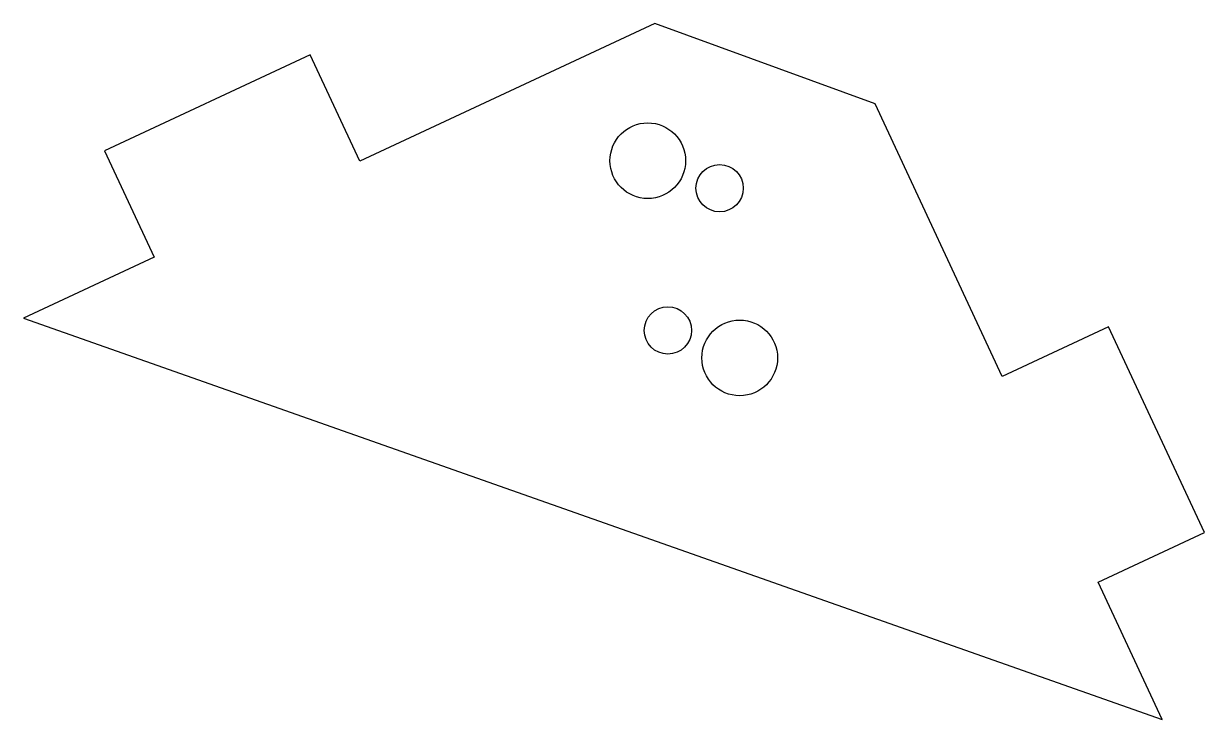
# Model space of a CAD drawing. Header units: millimetres. Extents: x -584 to -521.6, y 109.4 to 146.2.
import ezdxf

# ---------------------------------------------------------------- set-up
doc = ezdxf.new("R2010")
doc.units = ezdxf.units.MM
doc.layers.get('0').update_dxf_attribs({"linetype": 'CONTINUOUS'})

msp = doc.modelspace()

# ---------------------------------------------------------------- linework, layer by layer
for p, q in [((-550.663, 146.182), (-566.251, 138.913)), ((-539.01, 141.941), (-550.663, 146.182)), ((-568.871, 144.532), (-579.747, 139.461)), ((-566.251, 138.913), (-568.871, 144.532)), ((-532.293, 127.536), (-539.01, 141.941)), ((-579.747, 139.461), (-577.127, 133.842)), ((-577.127, 133.842), (-584.029, 130.623)), ((-584.029, 130.623), (-523.841, 109.41)), ((-526.674, 130.156), (-532.293, 127.536)), ((-521.603, 119.28), (-526.674, 130.156)), ((-527.222, 116.66), (-521.603, 119.28)), ((-523.841, 109.41), (-527.222, 116.66))]:
    msp.add_line(p, q)
for centre, radius in [((-551.029, 138.936), 2), ((-547.231, 137.484), 1.25), ((-549.967, 129.966), 1.25), ((-546.169, 128.514), 2)]:
    msp.add_circle(centre, radius)

doc.saveas('drawing.dxf')
